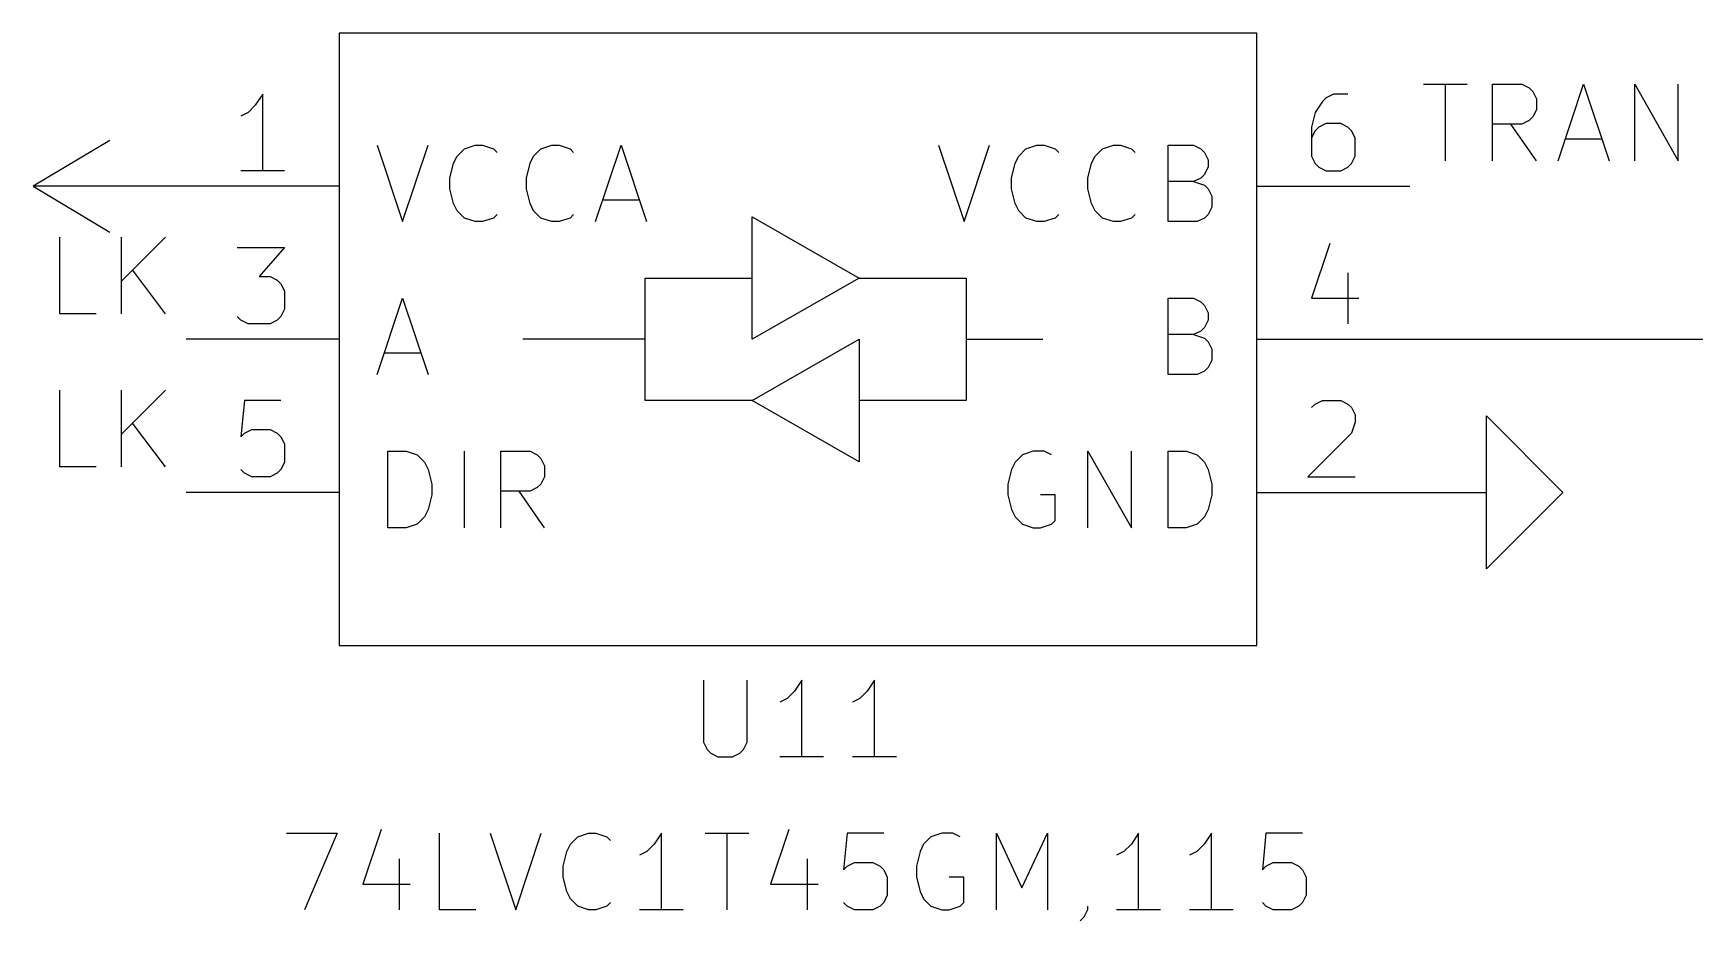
# Model space of a CAD drawing. Extents: x 0.4 to 16.1, y -11.3 to -0.4.
# Drawn here: x 5.7 to 6.786, y -4.03 to -3.45 of the extents above; entities that cross this region are included whole.
import ezdxf

# ---------------------------------------------------------------- set-up
doc = ezdxf.new("R2010")
doc.units = 0
doc.header["$MEASUREMENT"] = 0
for name, color, linetype in [('CYAN2', 4, 'CONTINUOUS'), ('GRAY1', 251, 'CONTINUOUS'), ('GREEN3', 91, 'CONTINUOUS'), ('LYELLOW', 51, 'CONTINUOUS'), ('RED2', 1, 'CONTINUOUS'), ('RED3', 11, 'CONTINUOUS')]:
    doc.layers.add(name, color=color, linetype=linetype)

msp = doc.modelspace()

# ---------------------------------------------------------------- linework, layer by layer
at = {"layer": 'CYAN2', "linetype": 'CONTINUOUS'}
for p, q in [((5.9248, -3.5231), (5.9414, -3.5731)), ((5.9248, -3.5231), (5.9414, -3.5731)), ((5.9414, -3.5731), (5.9581, -3.5231)), ((5.9414, -3.5731), (5.9581, -3.5231)), ((5.9748, -3.535), (5.9771, -3.5303)), ((5.9748, -3.535), (5.9771, -3.5303)), ((5.9771, -3.5303), (5.9819, -3.5255)), ((5.9771, -3.5303), (5.9819, -3.5255)), ((5.9819, -3.5255), (5.989, -3.5231)), ((5.9819, -3.5255), (5.989, -3.5231)), ((5.989, -3.5231), (5.9938, -3.5231)), ((5.989, -3.5231), (5.9938, -3.5231)), ((5.9938, -3.5231), (6.001, -3.5255)), ((5.9938, -3.5231), (6.001, -3.5255)), ((6.001, -3.5255), (6.0033, -3.5279)), ((6.001, -3.5255), (6.0033, -3.5279)), ((6.0248, -3.535), (6.0271, -3.5303)), ((6.0248, -3.535), (6.0271, -3.5303)), ((6.0271, -3.5303), (6.0319, -3.5255)), ((6.0271, -3.5303), (6.0319, -3.5255)), ((6.0319, -3.5255), (6.039, -3.5231)), ((6.0319, -3.5255), (6.039, -3.5231)), ((6.039, -3.5231), (6.0438, -3.5231)), ((6.039, -3.5231), (6.0438, -3.5231)), ((6.0438, -3.5231), (6.051, -3.5255)), ((6.0438, -3.5231), (6.051, -3.5255)), ((6.051, -3.5255), (6.0533, -3.5279)), ((6.051, -3.5255), (6.0533, -3.5279)), ((6.0676, -3.5731), (6.0843, -3.5231)), ((6.0676, -3.5731), (6.0843, -3.5231)), ((6.0843, -3.5231), (6.101, -3.5731)), ((6.0843, -3.5231), (6.101, -3.5731)), ((6.2919, -3.5231), (6.3086, -3.5731)), ((6.2919, -3.5231), (6.3086, -3.5731)), ((6.3086, -3.5731), (6.3252, -3.5231)), ((6.3086, -3.5731), (6.3252, -3.5231)), ((6.3419, -3.535), (6.3443, -3.5303)), ((6.3419, -3.535), (6.3443, -3.5303)), ((6.3443, -3.5303), (6.349, -3.5255)), ((6.3443, -3.5303), (6.349, -3.5255)), ((6.349, -3.5255), (6.3562, -3.5231)), ((6.349, -3.5255), (6.3562, -3.5231)), ((6.3562, -3.5231), (6.3609, -3.5231)), ((6.3562, -3.5231), (6.3609, -3.5231)), ((6.3609, -3.5231), (6.3681, -3.5255)), ((6.3609, -3.5231), (6.3681, -3.5255)), ((6.3681, -3.5255), (6.3705, -3.5279)), ((6.3681, -3.5255), (6.3705, -3.5279)), ((6.3919, -3.535), (6.3943, -3.5303)), ((6.3919, -3.535), (6.3943, -3.5303)), ((6.3943, -3.5303), (6.399, -3.5255)), ((6.3943, -3.5303), (6.399, -3.5255)), ((6.399, -3.5255), (6.4062, -3.5231)), ((6.399, -3.5255), (6.4062, -3.5231)), ((6.4062, -3.5231), (6.4109, -3.5231)), ((6.4062, -3.5231), (6.4109, -3.5231)), ((6.4109, -3.5231), (6.4181, -3.5255)), ((6.4109, -3.5231), (6.4181, -3.5255)), ((6.4181, -3.5255), (6.4205, -3.5279)), ((6.4181, -3.5255), (6.4205, -3.5279)), ((6.4419, -3.5731), (6.4419, -3.5231)), ((6.4419, -3.5231), (6.4586, -3.5231)), ((6.4419, -3.5731), (6.4419, -3.5231)), ((6.4419, -3.5231), (6.4586, -3.5231)), ((6.4586, -3.5231), (6.4633, -3.5255)), ((6.4586, -3.5231), (6.4633, -3.5255)), ((6.4633, -3.5255), (6.4657, -3.5279)), ((6.4633, -3.5255), (6.4657, -3.5279)), ((6.4657, -3.5279), (6.4681, -3.5327)), ((6.4657, -3.5279), (6.4681, -3.5327)), ((5.9724, -3.5446), (5.9748, -3.535)), ((5.9724, -3.5446), (5.9748, -3.535)), ((6.0224, -3.5446), (6.0248, -3.535)), ((6.0224, -3.5446), (6.0248, -3.535)), ((6.3395, -3.5446), (6.3419, -3.535)), ((6.3395, -3.5446), (6.3419, -3.535)), ((6.3895, -3.5446), (6.3919, -3.535)), ((6.3895, -3.5446), (6.3919, -3.535)), ((6.4681, -3.5374), (6.4657, -3.5422)), ((6.4681, -3.5374), (6.4657, -3.5422)), ((6.4681, -3.5327), (6.4681, -3.5374)), ((6.4681, -3.5327), (6.4681, -3.5374)), ((5.9724, -3.5517), (5.9724, -3.5446)), ((5.9724, -3.5517), (5.9724, -3.5446)), ((5.9748, -3.5612), (5.9724, -3.5517)), ((5.9748, -3.5612), (5.9724, -3.5517)), ((6.0224, -3.5517), (6.0224, -3.5446)), ((6.0224, -3.5517), (6.0224, -3.5446)), ((6.0248, -3.5612), (6.0224, -3.5517)), ((6.0248, -3.5612), (6.0224, -3.5517)), ((6.3395, -3.5517), (6.3395, -3.5446)), ((6.3395, -3.5517), (6.3395, -3.5446)), ((6.3419, -3.5612), (6.3395, -3.5517)), ((6.3419, -3.5612), (6.3395, -3.5517)), ((6.3895, -3.5517), (6.3895, -3.5446)), ((6.3895, -3.5517), (6.3895, -3.5446)), ((6.3919, -3.5612), (6.3895, -3.5517)), ((6.3919, -3.5612), (6.3895, -3.5517)), ((6.4586, -3.5469), (6.4419, -3.5469)), ((6.4586, -3.5469), (6.4419, -3.5469)), ((6.4633, -3.5446), (6.4586, -3.5469)), ((6.4633, -3.5446), (6.4586, -3.5469)), ((6.4586, -3.5469), (6.4657, -3.5493)), ((6.4586, -3.5469), (6.4657, -3.5493)), ((6.4657, -3.5422), (6.4633, -3.5446)), ((6.4657, -3.5422), (6.4633, -3.5446)), ((6.4657, -3.5493), (6.4681, -3.5517)), ((6.4657, -3.5493), (6.4681, -3.5517)), ((6.4681, -3.5517), (6.4705, -3.5565)), ((6.4681, -3.5517), (6.4705, -3.5565)), ((5.9771, -3.566), (5.9748, -3.5612)), ((5.9771, -3.566), (5.9748, -3.5612)), ((6.0271, -3.566), (6.0248, -3.5612)), ((6.0271, -3.566), (6.0248, -3.5612)), ((6.0724, -3.5588), (6.0962, -3.5588)), ((6.0724, -3.5588), (6.0962, -3.5588)), ((6.3443, -3.566), (6.3419, -3.5612)), ((6.3443, -3.566), (6.3419, -3.5612)), ((6.3943, -3.566), (6.3919, -3.5612)), ((6.3943, -3.566), (6.3919, -3.5612)), ((6.4705, -3.5565), (6.4705, -3.5636)), ((6.4705, -3.5565), (6.4705, -3.5636)), ((5.9819, -3.5708), (5.9771, -3.566)), ((5.9819, -3.5708), (5.9771, -3.566)), ((5.989, -3.5731), (5.9819, -3.5708)), ((5.989, -3.5731), (5.9819, -3.5708)), ((5.9938, -3.5731), (5.989, -3.5731)), ((5.9938, -3.5731), (5.989, -3.5731)), ((6.001, -3.5708), (5.9938, -3.5731)), ((6.001, -3.5708), (5.9938, -3.5731)), ((6.0033, -3.5684), (6.001, -3.5708)), ((6.0033, -3.5684), (6.001, -3.5708)), ((6.0319, -3.5708), (6.0271, -3.566)), ((6.0319, -3.5708), (6.0271, -3.566)), ((6.039, -3.5731), (6.0319, -3.5708)), ((6.039, -3.5731), (6.0319, -3.5708)), ((6.0438, -3.5731), (6.039, -3.5731)), ((6.0438, -3.5731), (6.039, -3.5731)), ((6.051, -3.5708), (6.0438, -3.5731)), ((6.051, -3.5708), (6.0438, -3.5731)), ((6.0533, -3.5684), (6.051, -3.5708)), ((6.0533, -3.5684), (6.051, -3.5708)), ((6.349, -3.5708), (6.3443, -3.566)), ((6.349, -3.5708), (6.3443, -3.566)), ((6.3562, -3.5731), (6.349, -3.5708)), ((6.3562, -3.5731), (6.349, -3.5708)), ((6.3609, -3.5731), (6.3562, -3.5731)), ((6.3609, -3.5731), (6.3562, -3.5731)), ((6.3681, -3.5708), (6.3609, -3.5731)), ((6.3681, -3.5708), (6.3609, -3.5731)), ((6.3705, -3.5684), (6.3681, -3.5708)), ((6.3705, -3.5684), (6.3681, -3.5708)), ((6.399, -3.5708), (6.3943, -3.566)), ((6.399, -3.5708), (6.3943, -3.566)), ((6.4062, -3.5731), (6.399, -3.5708)), ((6.4062, -3.5731), (6.399, -3.5708)), ((6.4109, -3.5731), (6.4062, -3.5731)), ((6.4109, -3.5731), (6.4062, -3.5731)), ((6.4181, -3.5708), (6.4109, -3.5731)), ((6.4181, -3.5708), (6.4109, -3.5731)), ((6.4205, -3.5684), (6.4181, -3.5708)), ((6.4205, -3.5684), (6.4181, -3.5708)), ((6.4609, -3.5731), (6.4419, -3.5731)), ((6.4609, -3.5731), (6.4419, -3.5731)), ((6.4657, -3.5708), (6.4609, -3.5731)), ((6.4657, -3.5708), (6.4609, -3.5731)), ((6.4681, -3.5684), (6.4657, -3.5708)), ((6.4681, -3.5684), (6.4657, -3.5708)), ((6.4705, -3.5636), (6.4681, -3.5684)), ((6.4705, -3.5636), (6.4681, -3.5684)), ((5.9248, -3.6731), (5.9414, -3.6231)), ((5.9248, -3.6731), (5.9414, -3.6231)), ((5.9414, -3.6231), (5.9581, -3.6731)), ((5.9414, -3.6231), (5.9581, -3.6731)), ((6.4419, -3.6731), (6.4419, -3.6231)), ((6.4419, -3.6231), (6.4586, -3.6231)), ((6.4419, -3.6731), (6.4419, -3.6231)), ((6.4419, -3.6231), (6.4586, -3.6231)), ((6.4586, -3.6231), (6.4633, -3.6255)), ((6.4586, -3.6231), (6.4633, -3.6255)), ((6.4633, -3.6255), (6.4657, -3.6279)), ((6.4633, -3.6255), (6.4657, -3.6279)), ((6.4657, -3.6279), (6.4681, -3.6327)), ((6.4657, -3.6279), (6.4681, -3.6327)), ((6.4681, -3.6374), (6.4657, -3.6422)), ((6.4681, -3.6374), (6.4657, -3.6422)), ((6.4681, -3.6327), (6.4681, -3.6374)), ((6.4681, -3.6327), (6.4681, -3.6374)), ((6.4586, -3.6469), (6.4419, -3.6469)), ((6.4586, -3.6469), (6.4419, -3.6469)), ((6.4633, -3.6446), (6.4586, -3.6469)), ((6.4633, -3.6446), (6.4586, -3.6469)), ((6.4586, -3.6469), (6.4657, -3.6493)), ((6.4586, -3.6469), (6.4657, -3.6493)), ((6.4657, -3.6422), (6.4633, -3.6446)), ((6.4657, -3.6422), (6.4633, -3.6446)), ((6.4657, -3.6493), (6.4681, -3.6517)), ((6.4657, -3.6493), (6.4681, -3.6517)), ((5.9295, -3.6588), (5.9533, -3.6588)), ((5.9295, -3.6588), (5.9533, -3.6588)), ((6.4681, -3.6517), (6.4705, -3.6565)), ((6.4681, -3.6517), (6.4705, -3.6565)), ((6.4705, -3.6565), (6.4705, -3.6636)), ((6.4705, -3.6565), (6.4705, -3.6636)), ((6.4657, -3.6708), (6.4609, -3.6731)), ((6.4657, -3.6708), (6.4609, -3.6731)), ((6.4681, -3.6684), (6.4657, -3.6708)), ((6.4681, -3.6684), (6.4657, -3.6708)), ((6.4705, -3.6636), (6.4681, -3.6684)), ((6.4705, -3.6636), (6.4681, -3.6684)), ((6.4609, -3.6731), (6.4419, -3.6731)), ((6.4609, -3.6731), (6.4419, -3.6731)), ((5.9319, -3.7731), (5.9319, -3.7231)), ((5.9319, -3.7231), (5.9438, -3.7231)), ((5.9319, -3.7731), (5.9319, -3.7231)), ((5.9319, -3.7231), (5.9438, -3.7231)), ((5.9438, -3.7231), (5.9509, -3.7255)), ((5.9438, -3.7231), (5.9509, -3.7255)), ((5.9509, -3.7255), (5.9557, -3.7303)), ((5.9509, -3.7255), (5.9557, -3.7303)), ((5.9819, -3.7731), (5.9819, -3.7231)), ((5.9819, -3.7731), (5.9819, -3.7231)), ((6.0057, -3.7731), (6.0057, -3.7231)), ((6.0057, -3.7231), (6.0248, -3.7231)), ((6.0057, -3.7731), (6.0057, -3.7231)), ((6.0057, -3.7231), (6.0248, -3.7231)), ((6.0248, -3.7231), (6.0295, -3.7255)), ((6.0248, -3.7231), (6.0295, -3.7255)), ((6.0295, -3.7255), (6.0319, -3.7279)), ((6.0295, -3.7255), (6.0319, -3.7279)), ((6.3467, -3.7255), (6.3419, -3.7303)), ((6.3467, -3.7255), (6.3419, -3.7303)), ((6.3538, -3.7231), (6.3467, -3.7255)), ((6.3538, -3.7231), (6.3467, -3.7255)), ((6.3609, -3.7231), (6.3538, -3.7231)), ((6.3609, -3.7231), (6.3538, -3.7231)), ((6.3657, -3.7255), (6.3609, -3.7231)), ((6.3657, -3.7255), (6.3609, -3.7231)), ((6.3895, -3.7731), (6.3895, -3.7231)), ((6.3895, -3.7231), (6.4181, -3.7731)), ((6.3895, -3.7731), (6.3895, -3.7231)), ((6.3895, -3.7231), (6.4181, -3.7731)), ((6.4181, -3.7731), (6.4181, -3.7231)), ((6.4181, -3.7731), (6.4181, -3.7231)), ((6.4419, -3.7731), (6.4419, -3.7231)), ((6.4419, -3.7231), (6.4538, -3.7231)), ((6.4419, -3.7731), (6.4419, -3.7231)), ((6.4419, -3.7231), (6.4538, -3.7231)), ((6.4538, -3.7231), (6.4609, -3.7255)), ((6.4538, -3.7231), (6.4609, -3.7255)), ((6.4609, -3.7255), (6.4657, -3.7303)), ((6.4609, -3.7255), (6.4657, -3.7303)), ((5.9557, -3.7303), (5.9581, -3.735)), ((5.9557, -3.7303), (5.9581, -3.735)), ((5.9581, -3.735), (5.9605, -3.7446)), ((5.9581, -3.735), (5.9605, -3.7446)), ((6.0319, -3.7279), (6.0343, -3.7327)), ((6.0319, -3.7279), (6.0343, -3.7327)), ((6.0343, -3.7327), (6.0343, -3.7398)), ((6.0343, -3.7327), (6.0343, -3.7398)), ((6.3395, -3.735), (6.3371, -3.7446)), ((6.3395, -3.735), (6.3371, -3.7446)), ((6.3419, -3.7303), (6.3395, -3.735)), ((6.3419, -3.7303), (6.3395, -3.735)), ((6.4657, -3.7303), (6.4681, -3.735)), ((6.4657, -3.7303), (6.4681, -3.735)), ((6.4681, -3.735), (6.4705, -3.7446)), ((6.4681, -3.735), (6.4705, -3.7446)), ((5.9605, -3.7446), (5.9605, -3.7517)), ((5.9605, -3.7446), (5.9605, -3.7517)), ((6.0295, -3.7469), (6.0248, -3.7493)), ((6.0295, -3.7469), (6.0248, -3.7493)), ((6.0319, -3.7446), (6.0295, -3.7469)), ((6.0319, -3.7446), (6.0295, -3.7469)), ((6.0343, -3.7398), (6.0319, -3.7446)), ((6.0343, -3.7398), (6.0319, -3.7446)), ((6.3371, -3.7446), (6.3371, -3.7517)), ((6.3371, -3.7446), (6.3371, -3.7517)), ((6.4705, -3.7446), (6.4705, -3.7517)), ((6.4705, -3.7446), (6.4705, -3.7517)), ((5.9605, -3.7517), (5.9581, -3.7612)), ((5.9605, -3.7517), (5.9581, -3.7612)), ((6.0248, -3.7493), (6.0057, -3.7493)), ((6.0248, -3.7493), (6.0057, -3.7493)), ((6.0343, -3.7731), (6.0176, -3.7493)), ((6.0343, -3.7731), (6.0176, -3.7493)), ((6.3371, -3.7517), (6.3395, -3.7612)), ((6.3371, -3.7517), (6.3395, -3.7612)), ((6.3681, -3.7517), (6.3586, -3.7517)), ((6.3681, -3.7517), (6.3586, -3.7517)), ((6.3681, -3.7684), (6.3681, -3.7517)), ((6.3681, -3.7684), (6.3681, -3.7517)), ((6.4705, -3.7517), (6.4681, -3.7612)), ((6.4705, -3.7517), (6.4681, -3.7612)), ((5.9557, -3.766), (5.9509, -3.7708)), ((5.9557, -3.766), (5.9509, -3.7708)), ((5.9581, -3.7612), (5.9557, -3.766)), ((5.9581, -3.7612), (5.9557, -3.766)), ((6.3395, -3.7612), (6.3419, -3.766)), ((6.3395, -3.7612), (6.3419, -3.766)), ((6.3419, -3.766), (6.3467, -3.7708)), ((6.3419, -3.766), (6.3467, -3.7708)), ((6.3657, -3.7708), (6.3681, -3.7684)), ((6.3657, -3.7708), (6.3681, -3.7684)), ((6.4657, -3.766), (6.4609, -3.7708)), ((6.4657, -3.766), (6.4609, -3.7708)), ((6.4681, -3.7612), (6.4657, -3.766)), ((6.4681, -3.7612), (6.4657, -3.766)), ((5.9438, -3.7731), (5.9319, -3.7731)), ((5.9438, -3.7731), (5.9319, -3.7731)), ((5.9509, -3.7708), (5.9438, -3.7731)), ((5.9509, -3.7708), (5.9438, -3.7731)), ((6.3467, -3.7708), (6.3538, -3.7731)), ((6.3467, -3.7708), (6.3538, -3.7731)), ((6.3538, -3.7731), (6.3586, -3.7731)), ((6.3538, -3.7731), (6.3586, -3.7731)), ((6.3586, -3.7731), (6.3657, -3.7708)), ((6.3586, -3.7731), (6.3657, -3.7708)), ((6.4538, -3.7731), (6.4419, -3.7731)), ((6.4538, -3.7731), (6.4419, -3.7731)), ((6.4609, -3.7708), (6.4538, -3.7731)), ((6.4609, -3.7708), (6.4538, -3.7731)), ((6.1381, -3.8728), (6.1381, -3.9133)), ((6.1381, -3.8728), (6.1381, -3.9133)), ((6.1667, -3.9133), (6.1667, -3.8728)), ((6.1667, -3.9133), (6.1667, -3.8728)), ((6.2024, -3.8728), (6.1976, -3.8799)), ((6.2024, -3.8728), (6.1976, -3.8799)), ((6.2024, -3.9228), (6.2024, -3.8728)), ((6.2024, -3.9228), (6.2024, -3.8728)), ((6.25, -3.8728), (6.2452, -3.8799)), ((6.25, -3.8728), (6.2452, -3.8799)), ((6.25, -3.9228), (6.25, -3.8728)), ((6.25, -3.9228), (6.25, -3.8728)), ((6.1929, -3.8847), (6.1881, -3.8871)), ((6.1929, -3.8847), (6.1881, -3.8871)), ((6.1976, -3.8799), (6.1929, -3.8847)), ((6.1976, -3.8799), (6.1929, -3.8847)), ((6.2405, -3.8847), (6.2357, -3.8871)), ((6.2405, -3.8847), (6.2357, -3.8871)), ((6.2452, -3.8799), (6.2405, -3.8847)), ((6.2452, -3.8799), (6.2405, -3.8847)), ((6.1381, -3.9133), (6.1405, -3.918)), ((6.1381, -3.9133), (6.1405, -3.918)), ((6.1405, -3.918), (6.1429, -3.9204)), ((6.1405, -3.918), (6.1429, -3.9204)), ((6.1429, -3.9204), (6.1476, -3.9228)), ((6.1429, -3.9204), (6.1476, -3.9228)), ((6.1571, -3.9228), (6.1619, -3.9204)), ((6.1571, -3.9228), (6.1619, -3.9204)), ((6.1619, -3.9204), (6.1643, -3.918)), ((6.1619, -3.9204), (6.1643, -3.918)), ((6.1643, -3.918), (6.1667, -3.9133)), ((6.1643, -3.918), (6.1667, -3.9133)), ((6.1476, -3.9228), (6.1571, -3.9228)), ((6.1476, -3.9228), (6.1571, -3.9228)), ((6.2167, -3.9228), (6.1881, -3.9228)), ((6.2167, -3.9228), (6.1881, -3.9228)), ((6.2643, -3.9228), (6.2357, -3.9228)), ((6.2643, -3.9228), (6.2357, -3.9228)), ((5.8655, -3.9728), (5.8988, -3.9728)), ((5.8655, -3.9728), (5.8988, -3.9728)), ((5.8988, -3.9728), (5.8774, -4.0228)), ((5.8988, -3.9728), (5.8774, -4.0228)), ((5.9274, -3.9704), (5.9155, -4.0061)), ((5.9274, -3.9704), (5.9155, -4.0061)), ((5.9655, -4.0228), (5.9655, -3.9728)), ((5.9655, -4.0228), (5.9655, -3.9728)), ((5.9988, -3.9728), (6.0155, -4.0228)), ((5.9988, -3.9728), (6.0155, -4.0228)), ((6.0155, -4.0228), (6.0321, -3.9728)), ((6.0155, -4.0228), (6.0321, -3.9728)), ((6.0512, -3.9799), (6.056, -3.9752)), ((6.0512, -3.9799), (6.056, -3.9752)), ((6.056, -3.9752), (6.0631, -3.9728)), ((6.056, -3.9752), (6.0631, -3.9728)), ((6.0631, -3.9728), (6.0679, -3.9728)), ((6.0631, -3.9728), (6.0679, -3.9728)), ((6.0679, -3.9728), (6.075, -3.9752)), ((6.0679, -3.9728), (6.075, -3.9752)), ((6.075, -3.9752), (6.0774, -3.9776)), ((6.075, -3.9752), (6.0774, -3.9776)), ((6.1107, -3.9728), (6.106, -3.9799)), ((6.1107, -3.9728), (6.106, -3.9799)), ((6.1107, -4.0228), (6.1107, -3.9728)), ((6.1107, -4.0228), (6.1107, -3.9728)), ((6.1393, -3.9728), (6.1679, -3.9728)), ((6.1393, -3.9728), (6.1679, -3.9728)), ((6.1536, -4.0228), (6.1536, -3.9728)), ((6.1536, -4.0228), (6.1536, -3.9728)), ((6.194, -3.9704), (6.1821, -4.0061)), ((6.194, -3.9704), (6.1821, -4.0061)), ((6.2321, -3.9728), (6.2298, -3.9966)), ((6.2321, -3.9728), (6.2298, -3.9966)), ((6.256, -3.9728), (6.2321, -3.9728)), ((6.256, -3.9728), (6.2321, -3.9728)), ((6.2869, -3.9752), (6.2821, -3.9799)), ((6.2869, -3.9752), (6.2821, -3.9799)), ((6.294, -3.9728), (6.2869, -3.9752)), ((6.294, -3.9728), (6.2869, -3.9752)), ((6.3012, -3.9728), (6.294, -3.9728)), ((6.3012, -3.9728), (6.294, -3.9728)), ((6.306, -3.9752), (6.3012, -3.9728)), ((6.306, -3.9752), (6.3012, -3.9728)), ((6.3298, -4.0228), (6.3298, -3.9728)), ((6.3298, -3.9728), (6.3464, -4.0085)), ((6.3298, -4.0228), (6.3298, -3.9728)), ((6.3298, -3.9728), (6.3464, -4.0085)), ((6.3464, -4.0085), (6.3631, -3.9728)), ((6.3464, -4.0085), (6.3631, -3.9728)), ((6.3631, -3.9728), (6.3631, -4.0228)), ((6.3631, -3.9728), (6.3631, -4.0228)), ((6.4226, -3.9728), (6.4179, -3.9799)), ((6.4226, -3.9728), (6.4179, -3.9799)), ((6.4226, -4.0228), (6.4226, -3.9728)), ((6.4226, -4.0228), (6.4226, -3.9728)), ((6.4702, -3.9728), (6.4655, -3.9799)), ((6.4702, -3.9728), (6.4655, -3.9799)), ((6.4702, -4.0228), (6.4702, -3.9728)), ((6.4702, -4.0228), (6.4702, -3.9728)), ((6.5059, -3.9728), (6.5036, -3.9966)), ((6.5059, -3.9728), (6.5036, -3.9966)), ((6.5298, -3.9728), (6.5059, -3.9728)), ((6.5298, -3.9728), (6.5059, -3.9728)), ((6.0464, -3.9942), (6.0488, -3.9847)), ((6.0464, -3.9942), (6.0488, -3.9847)), ((6.0488, -3.9847), (6.0512, -3.9799)), ((6.0488, -3.9847), (6.0512, -3.9799)), ((6.1012, -3.9847), (6.0964, -3.9871)), ((6.1012, -3.9847), (6.0964, -3.9871)), ((6.106, -3.9799), (6.1012, -3.9847)), ((6.106, -3.9799), (6.1012, -3.9847)), ((6.2798, -3.9847), (6.2774, -3.9942)), ((6.2798, -3.9847), (6.2774, -3.9942)), ((6.2821, -3.9799), (6.2798, -3.9847)), ((6.2821, -3.9799), (6.2798, -3.9847)), ((6.4131, -3.9847), (6.4083, -3.9871)), ((6.4131, -3.9847), (6.4083, -3.9871)), ((6.4179, -3.9799), (6.4131, -3.9847)), ((6.4179, -3.9799), (6.4131, -3.9847)), ((6.4607, -3.9847), (6.456, -3.9871)), ((6.4607, -3.9847), (6.456, -3.9871)), ((6.4655, -3.9799), (6.4607, -3.9847)), ((6.4655, -3.9799), (6.4607, -3.9847)), ((5.9393, -3.9895), (5.9393, -4.0228)), ((5.9393, -3.9895), (5.9393, -4.0228)), ((6.0464, -4.0014), (6.0464, -3.9942)), ((6.0464, -4.0014), (6.0464, -3.9942)), ((6.206, -3.9895), (6.206, -4.0228)), ((6.206, -3.9895), (6.206, -4.0228)), ((6.2298, -3.9966), (6.2321, -3.9942)), ((6.2298, -3.9966), (6.2321, -3.9942)), ((6.2321, -3.9942), (6.2369, -3.9919)), ((6.2321, -3.9942), (6.2369, -3.9919)), ((6.2369, -3.9919), (6.2488, -3.9919)), ((6.2369, -3.9919), (6.2488, -3.9919)), ((6.2488, -3.9919), (6.2536, -3.9942)), ((6.2488, -3.9919), (6.2536, -3.9942)), ((6.2536, -3.9942), (6.256, -3.9966)), ((6.2536, -3.9942), (6.256, -3.9966)), ((6.256, -3.9966), (6.2583, -4.0014)), ((6.256, -3.9966), (6.2583, -4.0014)), ((6.2774, -3.9942), (6.2774, -4.0014)), ((6.2774, -3.9942), (6.2774, -4.0014)), ((6.5036, -3.9966), (6.5059, -3.9942)), ((6.5036, -3.9966), (6.5059, -3.9942)), ((6.5059, -3.9942), (6.5107, -3.9919)), ((6.5059, -3.9942), (6.5107, -3.9919)), ((6.5107, -3.9919), (6.5226, -3.9919)), ((6.5107, -3.9919), (6.5226, -3.9919)), ((6.5226, -3.9919), (6.5274, -3.9942)), ((6.5226, -3.9919), (6.5274, -3.9942)), ((6.5274, -3.9942), (6.5298, -3.9966)), ((6.5274, -3.9942), (6.5298, -3.9966)), ((6.5298, -3.9966), (6.5321, -4.0014)), ((6.5298, -3.9966), (6.5321, -4.0014)), ((5.9155, -4.0061), (5.9464, -4.0061)), ((5.9155, -4.0061), (5.9464, -4.0061)), ((6.0488, -4.0109), (6.0464, -4.0014)), ((6.0488, -4.0109), (6.0464, -4.0014)), ((6.1821, -4.0061), (6.2131, -4.0061)), ((6.1821, -4.0061), (6.2131, -4.0061)), ((6.2583, -4.0014), (6.2583, -4.0133)), ((6.2583, -4.0014), (6.2583, -4.0133)), ((6.2774, -4.0014), (6.2798, -4.0109)), ((6.2774, -4.0014), (6.2798, -4.0109)), ((6.3083, -4.0014), (6.2988, -4.0014)), ((6.3083, -4.0014), (6.2988, -4.0014)), ((6.3083, -4.018), (6.3083, -4.0014)), ((6.3083, -4.018), (6.3083, -4.0014)), ((6.5321, -4.0014), (6.5321, -4.0133)), ((6.5321, -4.0014), (6.5321, -4.0133)), ((6.0512, -4.0157), (6.0488, -4.0109)), ((6.0512, -4.0157), (6.0488, -4.0109)), ((6.056, -4.0204), (6.0512, -4.0157)), ((6.056, -4.0204), (6.0512, -4.0157)), ((6.0774, -4.018), (6.075, -4.0204)), ((6.0774, -4.018), (6.075, -4.0204)), ((6.2321, -4.0204), (6.2298, -4.018)), ((6.2321, -4.0204), (6.2298, -4.018)), ((6.256, -4.018), (6.2536, -4.0204)), ((6.256, -4.018), (6.2536, -4.0204)), ((6.2583, -4.0133), (6.256, -4.018)), ((6.2583, -4.0133), (6.256, -4.018)), ((6.2798, -4.0109), (6.2821, -4.0157)), ((6.2798, -4.0109), (6.2821, -4.0157)), ((6.2821, -4.0157), (6.2869, -4.0204)), ((6.2821, -4.0157), (6.2869, -4.0204)), ((6.306, -4.0204), (6.3083, -4.018)), ((6.306, -4.0204), (6.3083, -4.018)), ((6.5059, -4.0204), (6.5036, -4.018)), ((6.5059, -4.0204), (6.5036, -4.018)), ((6.5298, -4.018), (6.5274, -4.0204)), ((6.5298, -4.018), (6.5274, -4.0204)), ((6.5321, -4.0133), (6.5298, -4.018)), ((6.5321, -4.0133), (6.5298, -4.018)), ((5.9893, -4.0228), (5.9655, -4.0228)), ((5.9893, -4.0228), (5.9655, -4.0228)), ((6.0631, -4.0228), (6.056, -4.0204)), ((6.0631, -4.0228), (6.056, -4.0204)), ((6.0679, -4.0228), (6.0631, -4.0228)), ((6.0679, -4.0228), (6.0631, -4.0228)), ((6.075, -4.0204), (6.0679, -4.0228)), ((6.075, -4.0204), (6.0679, -4.0228)), ((6.125, -4.0228), (6.0964, -4.0228)), ((6.125, -4.0228), (6.0964, -4.0228)), ((6.2369, -4.0228), (6.2321, -4.0204)), ((6.2369, -4.0228), (6.2321, -4.0204)), ((6.2488, -4.0228), (6.2369, -4.0228)), ((6.2488, -4.0228), (6.2369, -4.0228)), ((6.2536, -4.0204), (6.2488, -4.0228)), ((6.2536, -4.0204), (6.2488, -4.0228)), ((6.2869, -4.0204), (6.294, -4.0228)), ((6.2869, -4.0204), (6.294, -4.0228)), ((6.294, -4.0228), (6.2988, -4.0228)), ((6.294, -4.0228), (6.2988, -4.0228)), ((6.2988, -4.0228), (6.306, -4.0204)), ((6.2988, -4.0228), (6.306, -4.0204)), ((6.3869, -4.0276), (6.3845, -4.0299)), ((6.3869, -4.0276), (6.3845, -4.0299)), ((6.3893, -4.0228), (6.3869, -4.0276)), ((6.3893, -4.0228), (6.3869, -4.0276)), ((6.3893, -4.0204), (6.3893, -4.0228)), ((6.3893, -4.0204), (6.3893, -4.0228)), ((6.4369, -4.0228), (6.4083, -4.0228)), ((6.4369, -4.0228), (6.4083, -4.0228)), ((6.4845, -4.0228), (6.456, -4.0228)), ((6.4845, -4.0228), (6.456, -4.0228)), ((6.5107, -4.0228), (6.5059, -4.0204)), ((6.5107, -4.0228), (6.5059, -4.0204)), ((6.5226, -4.0228), (6.5107, -4.0228)), ((6.5226, -4.0228), (6.5107, -4.0228)), ((6.5274, -4.0204), (6.5226, -4.0228)), ((6.5274, -4.0204), (6.5226, -4.0228))]:
    msp.add_line(p, q, dxfattribs=at)
at = {"layer": 'GRAY1', "linetype": 'CONTINUOUS'}
for p, q in [((6.6089, -3.4833), (6.6374, -3.4833)), ((6.6232, -3.5333), (6.6232, -3.4833)), ((6.6541, -3.5333), (6.6541, -3.4833)), ((6.6541, -3.4833), (6.6732, -3.4833)), ((6.6732, -3.4833), (6.6779, -3.4857)), ((6.6779, -3.4857), (6.6803, -3.4881)), ((6.697, -3.5333), (6.7136, -3.4833)), ((6.7136, -3.4833), (6.7303, -3.5333)), ((6.747, -3.5333), (6.747, -3.4833)), ((6.747, -3.4833), (6.7755, -3.5333)), ((6.7755, -3.5333), (6.7755, -3.4833)), ((6.6803, -3.4881), (6.6827, -3.4928)), ((6.6827, -3.4928), (6.6827, -3.5)), ((6.6779, -3.5071), (6.6732, -3.5095)), ((6.6803, -3.5047), (6.6779, -3.5071)), ((6.6827, -3.5), (6.6803, -3.5047)), ((6.6732, -3.5095), (6.6541, -3.5095)), ((6.6827, -3.5333), (6.666, -3.5095)), ((6.7017, -3.519), (6.7255, -3.519)), ((5.7173, -3.6333), (5.7173, -3.5833)), ((5.7578, -3.6333), (5.7578, -3.5833)), ((5.7864, -3.5833), (5.7578, -3.6119)), ((5.7864, -3.6333), (5.7649, -3.6047)), ((5.7411, -3.6333), (5.7173, -3.6333)), ((5.7173, -3.7333), (5.7173, -3.6833)), ((5.7578, -3.7333), (5.7578, -3.6833)), ((5.7864, -3.6833), (5.7578, -3.7119)), ((5.7864, -3.7333), (5.7649, -3.7047)), ((5.7411, -3.7333), (5.7173, -3.7333))]:
    msp.add_line(p, q, dxfattribs=at)
at = {"layer": 'GREEN3', "linetype": 'CONTINUOUS'}
msp.add_line((6.6, -3.65), (6.95, -3.65), dxfattribs=at)
at = {"layer": 'LYELLOW', "linetype": 'CONTINUOUS'}
for p, q in [((5.9, -3.45), (5.9, -3.85)), ((6.5, -3.45), (5.9, -3.45)), ((6.5, -3.85), (6.5, -3.45)), ((5.9, -3.85), (6.5, -3.85))]:
    msp.add_line(p, q, dxfattribs=at)
at = {"layer": 'RED2', "linetype": 'CONTINUOUS'}
for p, q in [((5.9, -3.45), (5.9, -3.85)), ((6.5, -3.45), (5.9, -3.45)), ((6.5, -3.85), (6.5, -3.45)), ((5.75, -3.52), (5.7, -3.55)), ((5.8, -3.55), (5.7, -3.55)), ((5.7, -3.55), (5.75, -3.58)), ((5.9, -3.55), (5.8, -3.55)), ((5.9, -3.55), (5.8, -3.55)), ((6.5, -3.55), (6.6, -3.55)), ((6.5, -3.55), (6.6, -3.55)), ((6.17, -3.65), (6.17, -3.57)), ((6.17, -3.57), (6.24, -3.61)), ((6.1, -3.65), (6.1, -3.61)), ((6.1, -3.61), (6.17, -3.61)), ((6.24, -3.61), (6.17, -3.65)), ((6.24, -3.61), (6.31, -3.61)), ((6.31, -3.61), (6.31, -3.65)), ((5.9, -3.65), (5.8, -3.65)), ((5.9, -3.65), (5.8, -3.65)), ((6.1, -3.65), (6.02, -3.65)), ((6.1, -3.69), (6.1, -3.65)), ((6.17, -3.69), (6.24, -3.65)), ((6.24, -3.65), (6.24, -3.72)), ((6.31, -3.65), (6.31, -3.69)), ((6.31, -3.65), (6.36, -3.65)), ((6.5, -3.65), (6.6, -3.65)), ((6.5, -3.65), (6.6, -3.65)), ((6.17, -3.69), (6.1, -3.69)), ((6.24, -3.73), (6.17, -3.69)), ((6.31, -3.69), (6.24, -3.69)), ((6.65, -3.75), (6.65, -3.7)), ((6.65, -3.7), (6.7, -3.75)), ((6.24, -3.72), (6.24, -3.73)), ((5.9, -3.75), (5.8, -3.75)), ((5.9, -3.75), (5.8, -3.75)), ((6.5, -3.75), (6.6, -3.75)), ((6.5, -3.75), (6.6, -3.75)), ((6.6, -3.75), (6.65, -3.75)), ((6.7, -3.75), (6.65, -3.8)), ((6.65, -3.8), (6.65, -3.75)), ((5.9, -3.85), (6.5, -3.85))]:
    msp.add_line(p, q, dxfattribs=at)
at = {"layer": 'RED3', "linetype": 'CONTINUOUS'}
for p, q in [((5.8452, -3.497), (5.8405, -3.5018)), ((5.8452, -3.497), (5.8405, -3.5018)), ((5.85, -3.4899), (5.8452, -3.497)), ((5.85, -3.4899), (5.8452, -3.497)), ((5.85, -3.5399), (5.85, -3.4899)), ((5.85, -3.5399), (5.85, -3.4899)), ((6.5429, -3.4946), (6.5381, -3.5018)), ((6.5429, -3.4946), (6.5381, -3.5018)), ((6.5452, -3.4923), (6.5429, -3.4946)), ((6.5452, -3.4923), (6.5429, -3.4946)), ((6.55, -3.4899), (6.5452, -3.4923)), ((6.55, -3.4899), (6.5452, -3.4923)), ((6.5595, -3.4899), (6.55, -3.4899)), ((6.5595, -3.4899), (6.55, -3.4899)), ((5.8405, -3.5018), (5.8357, -3.5042)), ((5.8405, -3.5018), (5.8357, -3.5042)), ((6.5381, -3.5018), (6.5357, -3.5113)), ((6.5381, -3.5018), (6.5357, -3.5113)), ((6.5357, -3.5113), (6.5357, -3.5304)), ((6.5357, -3.5113), (6.5357, -3.5304)), ((6.5381, -3.5137), (6.5357, -3.5184)), ((6.5381, -3.5137), (6.5357, -3.5184)), ((6.5405, -3.5113), (6.5381, -3.5137)), ((6.5405, -3.5113), (6.5381, -3.5137)), ((6.5452, -3.5089), (6.5405, -3.5113)), ((6.5452, -3.5089), (6.5405, -3.5113)), ((6.5548, -3.5089), (6.5452, -3.5089)), ((6.5548, -3.5089), (6.5452, -3.5089)), ((6.5595, -3.5113), (6.5548, -3.5089)), ((6.5595, -3.5113), (6.5548, -3.5089)), ((6.5619, -3.5137), (6.5595, -3.5113)), ((6.5619, -3.5137), (6.5595, -3.5113)), ((6.5643, -3.5184), (6.5619, -3.5137)), ((6.5643, -3.5184), (6.5619, -3.5137)), ((6.5643, -3.5304), (6.5643, -3.5184)), ((6.5643, -3.5304), (6.5643, -3.5184)), ((5.8643, -3.5399), (5.8357, -3.5399)), ((5.8643, -3.5399), (5.8357, -3.5399)), ((6.5357, -3.5304), (6.5381, -3.5351)), ((6.5357, -3.5304), (6.5381, -3.5351)), ((6.5381, -3.5351), (6.5405, -3.5375)), ((6.5381, -3.5351), (6.5405, -3.5375)), ((6.5405, -3.5375), (6.5452, -3.5399)), ((6.5405, -3.5375), (6.5452, -3.5399)), ((6.5452, -3.5399), (6.5548, -3.5399)), ((6.5452, -3.5399), (6.5548, -3.5399)), ((6.5548, -3.5399), (6.5595, -3.5375)), ((6.5548, -3.5399), (6.5595, -3.5375)), ((6.5595, -3.5375), (6.5619, -3.5351)), ((6.5595, -3.5375), (6.5619, -3.5351)), ((6.5619, -3.5351), (6.5643, -3.5304)), ((6.5619, -3.5351), (6.5643, -3.5304)), ((5.8333, -3.5899), (5.8643, -3.5899)), ((5.8333, -3.5899), (5.8643, -3.5899)), ((5.8643, -3.5899), (5.8476, -3.6089)), ((5.8643, -3.5899), (5.8476, -3.6089)), ((6.5476, -3.5875), (6.5357, -3.6232)), ((6.5476, -3.5875), (6.5357, -3.6232)), ((5.8476, -3.6089), (5.8548, -3.6089)), ((5.8476, -3.6089), (5.8548, -3.6089)), ((5.8548, -3.6089), (5.8595, -3.6113)), ((5.8548, -3.6089), (5.8595, -3.6113)), ((5.8595, -3.6113), (5.8619, -3.6137)), ((5.8595, -3.6113), (5.8619, -3.6137)), ((5.8619, -3.6137), (5.8643, -3.6184)), ((5.8619, -3.6137), (5.8643, -3.6184)), ((6.5595, -3.6065), (6.5595, -3.6399)), ((6.5595, -3.6065), (6.5595, -3.6399)), ((5.8643, -3.6184), (5.8643, -3.6304)), ((5.8643, -3.6184), (5.8643, -3.6304)), ((6.5357, -3.6232), (6.5667, -3.6232)), ((6.5357, -3.6232), (6.5667, -3.6232)), ((5.8357, -3.6375), (5.8333, -3.6351)), ((5.8357, -3.6375), (5.8333, -3.6351)), ((5.8405, -3.6399), (5.8357, -3.6375)), ((5.8405, -3.6399), (5.8357, -3.6375)), ((5.8595, -3.6375), (5.8548, -3.6399)), ((5.8595, -3.6375), (5.8548, -3.6399)), ((5.8619, -3.6351), (5.8595, -3.6375)), ((5.8619, -3.6351), (5.8595, -3.6375)), ((5.8643, -3.6304), (5.8619, -3.6351)), ((5.8643, -3.6304), (5.8619, -3.6351)), ((5.8548, -3.6399), (5.8405, -3.6399)), ((5.8548, -3.6399), (5.8405, -3.6399)), ((5.8381, -3.6899), (5.8357, -3.7137)), ((5.8381, -3.6899), (5.8357, -3.7137)), ((5.8619, -3.6899), (5.8381, -3.6899)), ((5.8619, -3.6899), (5.8381, -3.6899)), ((6.5357, -3.6946), (6.5381, -3.6923)), ((6.5357, -3.6946), (6.5381, -3.6923)), ((6.5381, -3.6923), (6.5429, -3.6899)), ((6.5381, -3.6923), (6.5429, -3.6899)), ((6.5429, -3.6899), (6.5548, -3.6899)), ((6.5429, -3.6899), (6.5548, -3.6899)), ((6.5548, -3.6899), (6.5595, -3.6923)), ((6.5548, -3.6899), (6.5595, -3.6923)), ((6.5595, -3.6923), (6.5619, -3.6946)), ((6.5595, -3.6923), (6.5619, -3.6946)), ((6.5619, -3.6946), (6.5643, -3.6994)), ((6.5619, -3.6946), (6.5643, -3.6994)), ((6.5643, -3.6994), (6.5643, -3.7042)), ((6.5643, -3.6994), (6.5643, -3.7042)), ((5.8357, -3.7137), (5.8381, -3.7113)), ((5.8357, -3.7137), (5.8381, -3.7113)), ((5.8381, -3.7113), (5.8429, -3.7089)), ((5.8381, -3.7113), (5.8429, -3.7089)), ((5.8429, -3.7089), (5.8548, -3.7089)), ((5.8429, -3.7089), (5.8548, -3.7089)), ((5.8548, -3.7089), (5.8595, -3.7113)), ((5.8548, -3.7089), (5.8595, -3.7113)), ((5.8595, -3.7113), (5.8619, -3.7137)), ((5.8595, -3.7113), (5.8619, -3.7137)), ((5.8619, -3.7137), (5.8643, -3.7184)), ((5.8619, -3.7137), (5.8643, -3.7184)), ((6.5619, -3.7113), (6.5333, -3.7399)), ((6.5619, -3.7113), (6.5333, -3.7399)), ((6.5643, -3.7042), (6.5619, -3.7113)), ((6.5643, -3.7042), (6.5619, -3.7113)), ((5.8643, -3.7184), (5.8643, -3.7304)), ((5.8643, -3.7184), (5.8643, -3.7304)), ((5.8381, -3.7375), (5.8357, -3.7351)), ((5.8381, -3.7375), (5.8357, -3.7351)), ((5.8619, -3.7351), (5.8595, -3.7375)), ((5.8619, -3.7351), (5.8595, -3.7375)), ((5.8643, -3.7304), (5.8619, -3.7351)), ((5.8643, -3.7304), (5.8619, -3.7351)), ((5.8429, -3.7399), (5.8381, -3.7375)), ((5.8429, -3.7399), (5.8381, -3.7375)), ((5.8548, -3.7399), (5.8429, -3.7399)), ((5.8548, -3.7399), (5.8429, -3.7399)), ((5.8595, -3.7375), (5.8548, -3.7399)), ((5.8595, -3.7375), (5.8548, -3.7399)), ((6.5333, -3.7399), (6.5643, -3.7399)), ((6.5333, -3.7399), (6.5643, -3.7399))]:
    msp.add_line(p, q, dxfattribs=at)

doc.saveas('drawing.dxf')
